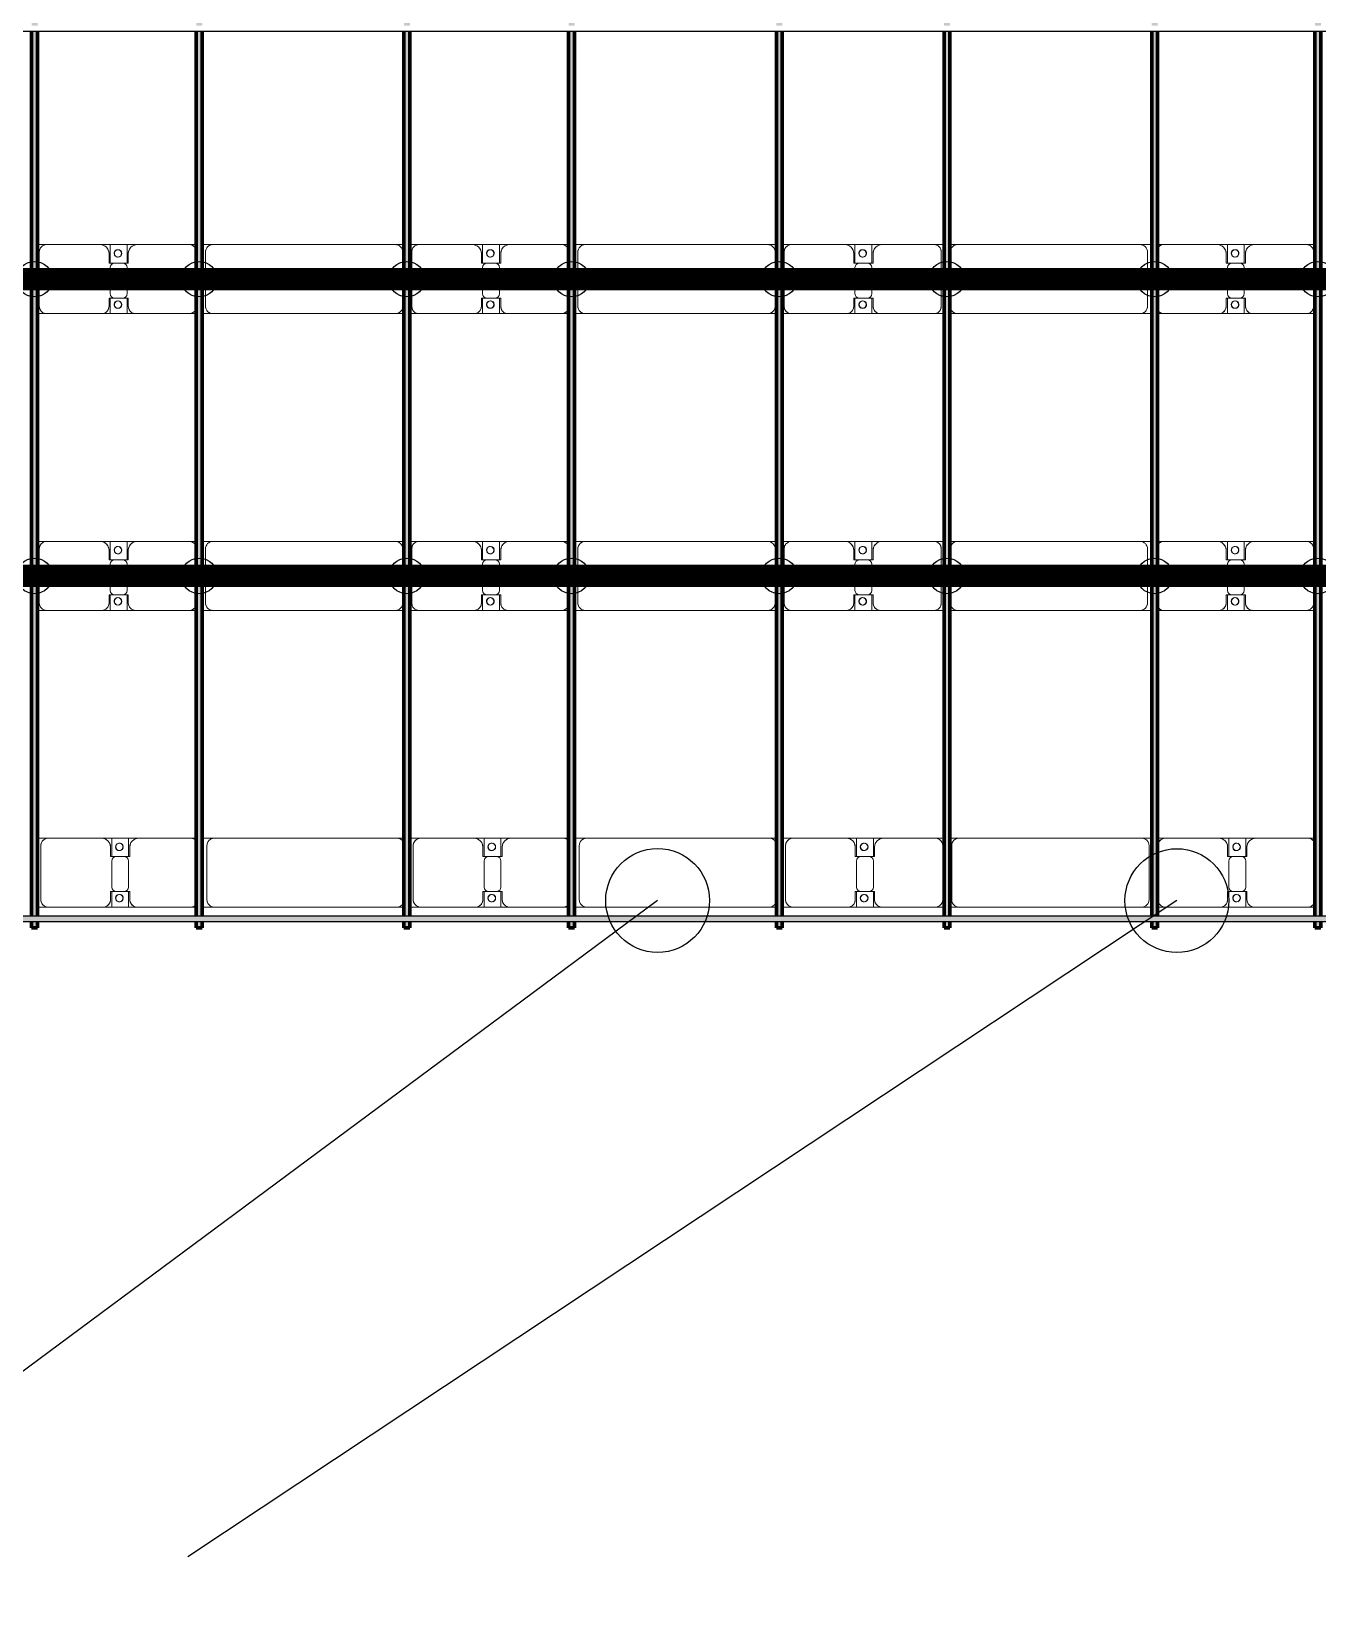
# Model space of a CAD drawing. Header units: millimetres. Extents: x -268744 to 115753, y -96240 to -10461.
# Drawn here: x -100235 to -91568, y -75268 to -64647 of the extents above; entities that cross this region are included whole.
import ezdxf

# ---------------------------------------------------------------- set-up
doc = ezdxf.new("R2010")
doc.units = ezdxf.units.MM
doc.layers.add('A-GENM', color=13, linetype='Continuous', lineweight=9)
doc.layers.add('S-BEAM', color=12, linetype='Continuous', lineweight=9)
for name, color, linetype in [('GC-BICH NEO', 6, 'Continuous'), ('GC-DAY NEO', 5, 'Continuous'), ('GC-HOP 40x60 GIA CUONG', 1, 'Continuous')]:
    doc.layers.add(name, color=color, linetype=linetype)

# ---------------------------------------------------------------- blocks, each defined once
blk = doc.blocks.new('Dầm C52 - Hộp 40x60-104813-KHUNG KẾT CẤU BÈ PIN 1')
at = {"layer": 'S-BEAM', "lineweight": 25}
blk.add_hatch(color=4, dxfattribs=at).paths.add_polyline_path([(-145811, -20), (145811, -20), (145811, 20), (-145811, 20)])
at = {"layer": 'S-BEAM', "color": 4, "lineweight": 25}
for p, q in [((-145811, 20), (145811, 20)), ((145811, -20), (-145811, -20))]:
    blk.add_line(p, q, dxfattribs=at)
blk = doc.blocks.new('Dầm C52 - Hộp 40x60-V24-KHUNG KẾT CẤU BÈ PIN 1')
at = {"layer": 'S-BEAM', "color": 4, "lineweight": 25}
blk.add_line((145811, -20), (-145811, -20), dxfattribs=at)
blk = doc.blocks.new('Dai phao do pin - DẢI PHAO ĐỠ PIN-V55-KHUNG KẾT CẤU BÈ PIN 1')
at = {"layer": 'A-GENM', "color": 7}
for p, q in [((8228, 242), (8300, 242)), ((8228, 242), (8300, 242)), ((8660, 242), (8300, 242)), ((8660, 242), (8842, 242)), ((8842, 242), (8660, 242)), ((8728, 242), (8910, 242)), ((8728, 116), (8728, 242)), ((8910, 242), (8728, 242)), ((8842, 242), (8842, 116)), ((9260, 242), (8910, 242)), ((9260, 242), (9298, 242)), ((9260, 242), (9298, 242)), ((9338, 242), (9420, 242)), ((9338, 242), (9420, 242)), ((10650, 242), (9420, 242)), ((10650, 242), (10698, 242)), ((10650, 242), (10698, 242)), ((10738, 242), (10810, 242)), ((10738, 242), (10810, 242)), ((11170, 242), (10810, 242)), ((11170, 242), (11352, 242)), ((11352, 242), (11170, 242)), ((11238, 242), (11420, 242)), ((11238, 116), (11238, 242)), ((11420, 242), (11238, 242)), ((11352, 242), (11352, 116)), ((11770, 242), (11420, 242)), ((11770, 242), (11808, 242)), ((11770, 242), (11808, 242)), ((11848, 242), (11930, 242)), ((11848, 242), (11930, 242)), ((13160, 242), (11930, 242)), ((13160, 242), (13208, 242)), ((13160, 242), (13208, 242)), ((13248, 242), (13320, 242)), ((13248, 242), (13320, 242)), ((13680, 242), (13320, 242)), ((13680, 242), (13862, 242)), ((13862, 242), (13680, 242)), ((13748, 242), (13930, 242)), ((13748, 116), (13748, 242)), ((13930, 242), (13748, 242)), ((13862, 242), (13862, 116)), ((14280, 242), (13930, 242)), ((14280, 242), (14338, 242)), ((14280, 242), (14338, 242)), ((14378, 242), (14440, 242)), ((14378, 242), (14440, 242)), ((15670, 242), (14440, 242)), ((15670, 242), (15738, 242)), ((15670, 242), (15738, 242)), ((15778, 242), (15830, 242)), ((15778, 242), (15830, 242)), ((16190, 242), (15830, 242)), ((16190, 242), (16372, 242)), ((16372, 242), (16190, 242)), ((16258, 242), (16440, 242)), ((16258, 116), (16258, 242)), ((16440, 242), (16258, 242)), ((16372, 242), (16372, 116)), ((16790, 242), (16440, 242)), ((16790, 242), (16838, 242)), ((16790, 242), (16838, 242)), ((8250, 192), (8250, -173)), ((8720, 118), (8720, 182)), ((8812, 118), (8720, 118)), ((8850, 118), (8758, 118)), ((8850, 182), (8850, 118)), ((9370, 192), (9370, -173)), ((10760, 192), (10760, -173)), ((11230, 118), (11230, 182)), ((11322, 118), (11230, 118)), ((11360, 118), (11268, 118)), ((11360, 182), (11360, 118)), ((11880, 192), (11880, -173)), ((13270, 192), (13270, -173)), ((13740, 118), (13740, 182)), ((13832, 118), (13740, 118)), ((13870, 118), (13778, 118)), ((13870, 182), (13870, 118)), ((14330, -173), (14330, 192)), ((14390, 192), (14390, -173)), ((15720, -173), (15720, 192)), ((15780, 192), (15780, -173)), ((16250, 118), (16250, 182)), ((16342, 118), (16250, 118)), ((16380, 118), (16288, 118)), ((16380, 182), (16380, 118)), ((8728, 88), (8728, -88)), ((8842, -88), (8842, 88)), ((11238, 88), (11238, -88)), ((11352, -88), (11352, 88)), ((13748, 88), (13748, -88)), ((13862, -88), (13862, 88)), ((16258, 88), (16258, -88)), ((16372, -88), (16372, 88)), ((8720, -173), (8720, -118)), ((8720, -118), (8812, -118)), ((8728, -223), (8728, -116)), ((8758, -118), (8850, -118)), ((8842, -116), (8842, -223)), ((8850, -118), (8850, -173)), ((11230, -173), (11230, -118)), ((11230, -118), (11322, -118)), ((11238, -223), (11238, -116)), ((11268, -118), (11360, -118)), ((11352, -116), (11352, -223)), ((11360, -118), (11360, -173)), ((13740, -173), (13740, -118)), ((13740, -118), (13832, -118)), ((13748, -223), (13748, -116)), ((13778, -118), (13870, -118)), ((13862, -116), (13862, -223)), ((13870, -118), (13870, -173)), ((16250, -173), (16250, -118)), ((16250, -118), (16342, -118)), ((16258, -223), (16258, -116)), ((16288, -118), (16380, -118)), ((16372, -116), (16372, -223)), ((16380, -118), (16380, -173)), ((8300, -223), (8228, -223)), ((8300, -223), (8228, -223)), ((8300, -223), (8670, -223)), ((8842, -223), (8670, -223)), ((8670, -223), (8842, -223)), ((8900, -223), (8728, -223)), ((8728, -223), (8900, -223)), ((8900, -223), (9260, -223)), ((9298, -223), (9260, -223)), ((9298, -223), (9260, -223)), ((9420, -223), (9338, -223)), ((9420, -223), (9338, -223)), ((9420, -223), (10650, -223)), ((10698, -223), (10650, -223)), ((10698, -223), (10650, -223)), ((10810, -223), (10738, -223)), ((10810, -223), (10738, -223)), ((10810, -223), (11180, -223)), ((11352, -223), (11180, -223)), ((11180, -223), (11352, -223)), ((11410, -223), (11238, -223)), ((11238, -223), (11410, -223)), ((11410, -223), (11770, -223)), ((11808, -223), (11770, -223)), ((11808, -223), (11770, -223)), ((11930, -223), (11848, -223)), ((11930, -223), (11848, -223)), ((11930, -223), (13160, -223)), ((13208, -223), (13160, -223)), ((13208, -223), (13160, -223)), ((13320, -223), (13248, -223)), ((13320, -223), (13248, -223)), ((13320, -223), (13690, -223)), ((13862, -223), (13690, -223)), ((13690, -223), (13862, -223)), ((13920, -223), (13748, -223)), ((13748, -223), (13920, -223)), ((13920, -223), (14280, -223)), ((14338, -223), (14280, -223)), ((14338, -223), (14280, -223)), ((14440, -223), (14378, -223)), ((14440, -223), (14378, -223)), ((14440, -223), (15670, -223)), ((15738, -223), (15670, -223)), ((15738, -223), (15670, -223)), ((15830, -223), (15778, -223)), ((15830, -223), (15778, -223)), ((15830, -223), (16200, -223)), ((16372, -223), (16200, -223)), ((16200, -223), (16372, -223)), ((16430, -223), (16258, -223)), ((16258, -223), (16430, -223)), ((16430, -223), (16790, -223)), ((16838, -223), (16790, -223)), ((16838, -223), (16790, -223))]:
    blk.add_line(p, q, dxfattribs=at)
for centre, radius, start, end in [((8300, 192), 50, 90, 180), ((8300, 192), 50, 105, 180), ((8660, 182), 60, 360, 90), ((8660, 182), 60, 360, 60), ((8910, 182), 60, 90, 180), ((8910, 182), 60, 120, 180), ((9260, 192), 50, 45, 90), ((9260, 192), 50, 45, 75), ((9420, 192), 50, 90, 180), ((9420, 192), 50, 150, 180), ((9420, 192), 50, 105, 135), ((10650, 192), 50, 30, 90), ((10650, 192), 50, 60, 90), ((10810, 192), 50, 90, 180), ((10810, 192), 50, 105, 180), ((11170, 182), 60, 360, 90), ((11170, 182), 60, 360, 60), ((11420, 182), 60, 90, 180), ((11420, 182), 60, 120, 180), ((11770, 192), 50, 45, 90), ((11770, 192), 50, 45, 75), ((11930, 192), 50, 90, 180), ((11930, 192), 50, 150, 180), ((11930, 192), 50, 105, 135), ((13160, 192), 50, 30, 90), ((13160, 192), 50, 60, 90), ((13320, 192), 50, 90, 180), ((13320, 192), 50, 105, 180), ((13680, 182), 60, 360, 90), ((13680, 182), 60, 360, 60), ((13930, 182), 60, 90, 180), ((13930, 182), 60, 120, 180), ((14280, 192), 50, 360, 90), ((14280, 192), 50, 360, 75), ((14440, 192), 50, 90, 180), ((14440, 192), 50, 150, 180), ((14440, 192), 50, 105, 135), ((15670, 192), 50, 360, 90), ((15670, 192), 50, 60, 90), ((15670, 192), 50, 15, 30), ((15830, 192), 50, 90, 180), ((15830, 192), 50, 105, 180), ((16190, 182), 60, 0, 90), ((16190, 182), 60, 0, 60), ((16440, 182), 60, 90, 180), ((16440, 182), 60, 120, 180), ((16790, 192), 50, 30, 90), ((16790, 192), 50, 30, 75), ((8758, 88), 30, 90, 180), ((8779, 183), 25, 360, 180), ((8779, 183), 25, 360, 165), ((8779, 183), 25, 180, 360), ((8781, 183), 25, 0, 180), ((8781, 183), 25, 90, 180), ((8781, 183), 25, 180, 360), ((8781, 183), 25, 180, 300), ((8779, 183), 25, 210, 360), ((8781, 183), 25, 15, 75), ((8781, 183), 25, 330, 345), ((8812, 88), 30, 360, 90), ((11268, 88), 30, 90, 180), ((11289, 183), 25, 360, 180), ((11289, 183), 25, 360, 165), ((11289, 183), 25, 180, 0), ((11291, 183), 25, 360, 180), ((11291, 183), 25, 90, 180), ((11291, 183), 25, 180, 0), ((11291, 183), 25, 180, 300), ((11289, 183), 25, 210, 0), ((11291, 183), 25, 15, 75), ((11291, 183), 25, 330, 345), ((11322, 88), 30, 0, 90), ((13778, 88), 30, 90, 180), ((13799, 183), 25, 0, 180), ((13799, 183), 25, 360, 165), ((13799, 183), 25, 180, 0), ((13801, 183), 25, 0, 180), ((13801, 183), 25, 90, 180), ((13801, 183), 25, 180, 0), ((13801, 183), 25, 180, 300), ((13799, 183), 25, 210, 360), ((13801, 183), 25, 15, 75), ((13801, 183), 25, 330, 345), ((13832, 88), 30, 360, 90), ((16288, 88), 30, 90, 180), ((16309, 183), 25, 0, 180), ((16309, 183), 25, 360, 165), ((16309, 183), 25, 180, 0), ((16311, 183), 25, 0, 180), ((16311, 183), 25, 90, 180), ((16311, 183), 25, 180, 360), ((16311, 183), 25, 180, 300), ((16309, 183), 25, 210, 0), ((16311, 183), 25, 15, 75), ((16311, 183), 25, 330, 345), ((16342, 88), 30, 0, 90), ((8758, -88), 30, 180, 270), ((8812, -88), 30, 270, 360), ((11268, -88), 30, 180, 270), ((11322, -88), 30, 270, 0), ((13778, -88), 30, 180, 270), ((13832, -88), 30, 270, 0), ((16288, -88), 30, 180, 270), ((16342, -88), 30, 270, 0), ((8300, -173), 50, 180, 270), ((8300, -173), 50, 180, 255), ((8670, -173), 50, 270, 0), ((8670, -173), 50, 285, 0), ((8779, -162), 25, 0, 180), ((8779, -162), 25, 105, 165), ((8779, -162), 25, 180, 0), ((8779, -162), 25, 195, 0), ((8781, -162), 25, 0, 180), ((8781, -162), 25, 105, 180), ((8781, -162), 25, 180, 360), ((8781, -162), 25, 180, 270), ((8779, -162), 25, 0, 75), ((8781, -162), 25, 15, 75), ((8781, -162), 25, 285, 345), ((8900, -173), 50, 180, 270), ((8900, -173), 50, 180, 255), ((9260, -173), 50, 270, 315), ((9260, -173), 50, 285, 315), ((9420, -173), 50, 180, 270), ((9420, -173), 50, 180, 210), ((10650, -173), 50, 270, 330), ((10810, -173), 50, 180, 270), ((10810, -173), 50, 180, 255), ((11180, -173), 50, 270, 0), ((11180, -173), 50, 285, 0), ((11289, -162), 25, 0, 180), ((11289, -162), 25, 105, 165), ((11289, -162), 25, 180, 0), ((11289, -162), 25, 195, 0), ((11291, -162), 25, 0, 180), ((11291, -162), 25, 105, 180), ((11291, -162), 25, 180, 0), ((11291, -162), 25, 180, 270), ((11289, -162), 25, 360, 75), ((11291, -162), 25, 15, 75), ((11291, -162), 25, 285, 345), ((11410, -173), 50, 180, 270), ((11410, -173), 50, 180, 255), ((11770, -173), 50, 270, 315), ((11770, -173), 50, 285, 315), ((11930, -173), 50, 180, 270), ((11930, -173), 50, 180, 210), ((13160, -173), 50, 270, 330), ((13320, -173), 50, 180, 270), ((13320, -173), 50, 180, 255), ((13690, -173), 50, 270, 360), ((13690, -173), 50, 285, 360), ((13799, -162), 25, 0, 180), ((13799, -162), 25, 105, 165), ((13799, -162), 25, 180, 0), ((13799, -162), 25, 195, 0), ((13801, -162), 25, 0, 180), ((13801, -162), 25, 105, 180), ((13801, -162), 25, 180, 0), ((13801, -162), 25, 180, 270), ((13799, -162), 25, 0, 75), ((13801, -162), 25, 15, 75), ((13801, -162), 25, 285, 345), ((13920, -173), 50, 180, 270), ((13920, -173), 50, 180, 255), ((14280, -173), 50, 270, 0), ((14280, -173), 50, 285, 0), ((14440, -173), 50, 180, 270), ((14440, -173), 50, 180, 210), ((15670, -173), 50, 270, 0), ((15670, -173), 50, 330, 0), ((15830, -173), 50, 180, 270), ((15830, -173), 50, 180, 255), ((16200, -173), 50, 270, 360), ((16200, -173), 50, 285, 360), ((16309, -162), 25, 360, 180), ((16309, -162), 25, 105, 165), ((16309, -162), 25, 180, 360), ((16309, -162), 25, 195, 360), ((16311, -162), 25, 0, 180), ((16311, -162), 25, 105, 180), ((16311, -162), 25, 180, 0), ((16311, -162), 25, 180, 270), ((16309, -162), 25, 0, 75), ((16311, -162), 25, 15, 75), ((16311, -162), 25, 285, 345), ((16430, -173), 50, 180, 270), ((16430, -173), 50, 180, 255), ((16790, -173), 50, 270, 330), ((16790, -173), 50, 285, 330), ((9420, -173), 50, 240, 270), ((10650, -173), 50, 285, 300), ((11930, -173), 50, 240, 270), ((13160, -173), 50, 285, 300), ((14440, -173), 50, 240, 270), ((15670, -173), 50, 285, 300)]:
    blk.add_arc(centre, radius, start, end, dxfattribs=at)
blk = doc.blocks.new('Dai phao do pin - DẢI PHAO ĐỠ PIN-V56-KHUNG KẾT CẤU BÈ PIN 1')
at = {"layer": 'A-GENM', "color": 7}
for p, q in [((8238, 242), (8300, 242)), ((8238, 242), (8300, 242)), ((8660, 242), (8300, 242)), ((8660, 242), (8842, 242)), ((8842, 242), (8660, 242)), ((8728, 242), (8910, 242)), ((8728, 116), (8728, 242)), ((8910, 242), (8728, 242)), ((8842, 242), (8842, 116)), ((9260, 242), (8910, 242)), ((9260, 242), (9308, 242)), ((9260, 242), (9308, 242)), ((9348, 242), (9420, 242)), ((9348, 242), (9420, 242)), ((10650, 242), (9420, 242)), ((10650, 242), (10708, 242)), ((10650, 242), (10708, 242)), ((10748, 242), (10810, 242)), ((10748, 242), (10810, 242)), ((11170, 242), (10810, 242)), ((11170, 242), (11352, 242)), ((11352, 242), (11170, 242)), ((11238, 242), (11420, 242)), ((11238, 116), (11238, 242)), ((11420, 242), (11238, 242)), ((11352, 242), (11352, 116)), ((11770, 242), (11420, 242)), ((11770, 242), (11818, 242)), ((11770, 242), (11818, 242)), ((11858, 242), (11930, 242)), ((11858, 242), (11930, 242)), ((13160, 242), (11930, 242)), ((13160, 242), (13218, 242)), ((13160, 242), (13218, 242)), ((13258, 242), (13320, 242)), ((13258, 242), (13320, 242)), ((13680, 242), (13320, 242)), ((13680, 242), (13862, 242)), ((13862, 242), (13680, 242)), ((13748, 242), (13930, 242)), ((13748, 116), (13748, 242)), ((13930, 242), (13748, 242)), ((13862, 242), (13862, 116)), ((14280, 242), (13930, 242)), ((14280, 242), (14348, 242)), ((14280, 242), (14348, 242)), ((14388, 242), (14440, 242)), ((14388, 242), (14440, 242)), ((15670, 242), (14440, 242)), ((15670, 242), (15748, 242)), ((15670, 242), (15748, 242)), ((15788, 242), (15830, 242)), ((15788, 242), (15830, 242)), ((16190, 242), (15830, 242)), ((16190, 242), (16372, 242)), ((16372, 242), (16190, 242)), ((16258, 242), (16440, 242)), ((16258, 116), (16258, 242)), ((16440, 242), (16258, 242)), ((16372, 242), (16372, 116)), ((16790, 242), (16440, 242)), ((16790, 242), (16848, 242)), ((16790, 242), (16848, 242)), ((8250, 192), (8250, -173)), ((8720, 118), (8720, 182)), ((8812, 118), (8720, 118)), ((8850, 118), (8758, 118)), ((8850, 182), (8850, 118)), ((9370, 192), (9370, -173)), ((10700, -173), (10700, 192)), ((10760, 192), (10760, -173)), ((11230, 118), (11230, 182)), ((11322, 118), (11230, 118)), ((11360, 118), (11268, 118)), ((11360, 182), (11360, 118)), ((11880, 192), (11880, -173)), ((13210, -173), (13210, 192)), ((13270, 192), (13270, -173)), ((13740, 118), (13740, 182)), ((13832, 118), (13740, 118)), ((13870, 118), (13778, 118)), ((13870, 182), (13870, 118)), ((14330, -173), (14330, 192)), ((14390, 192), (14390, -173)), ((15720, -173), (15720, 192)), ((16250, 118), (16250, 182)), ((16342, 118), (16250, 118)), ((16380, 118), (16288, 118)), ((16380, 182), (16380, 118)), ((16840, -173), (16840, 192)), ((8728, 88), (8728, -88)), ((8842, -88), (8842, 88)), ((11238, 88), (11238, -88)), ((11352, -88), (11352, 88)), ((13748, 88), (13748, -88)), ((13862, -88), (13862, 88)), ((16258, 88), (16258, -88)), ((16372, -88), (16372, 88)), ((8720, -173), (8720, -118)), ((8720, -118), (8812, -118)), ((8728, -223), (8728, -116)), ((8758, -118), (8850, -118)), ((8842, -116), (8842, -223)), ((8850, -118), (8850, -173)), ((11230, -173), (11230, -118)), ((11230, -118), (11322, -118)), ((11238, -223), (11238, -116)), ((11268, -118), (11360, -118)), ((11352, -116), (11352, -223)), ((11360, -118), (11360, -173)), ((13740, -173), (13740, -118)), ((13740, -118), (13832, -118)), ((13748, -223), (13748, -116)), ((13778, -118), (13870, -118)), ((13862, -116), (13862, -223)), ((13870, -118), (13870, -173)), ((16250, -173), (16250, -118)), ((16250, -118), (16342, -118)), ((16258, -223), (16258, -116)), ((16288, -118), (16380, -118)), ((16372, -116), (16372, -223)), ((16380, -118), (16380, -173)), ((8300, -223), (8238, -223)), ((8300, -223), (8238, -223)), ((8300, -223), (8670, -223)), ((8842, -223), (8670, -223)), ((8670, -223), (8842, -223)), ((8900, -223), (8728, -223)), ((8728, -223), (8900, -223)), ((8900, -223), (9260, -223)), ((9308, -223), (9260, -223)), ((9308, -223), (9260, -223)), ((9420, -223), (9348, -223)), ((9420, -223), (9348, -223)), ((9420, -223), (10650, -223)), ((10708, -223), (10650, -223)), ((10708, -223), (10650, -223)), ((10810, -223), (10748, -223)), ((10810, -223), (10748, -223)), ((10810, -223), (11180, -223)), ((11352, -223), (11180, -223)), ((11180, -223), (11352, -223)), ((11410, -223), (11238, -223)), ((11238, -223), (11410, -223)), ((11410, -223), (11770, -223)), ((11818, -223), (11770, -223)), ((11818, -223), (11770, -223)), ((11930, -223), (11858, -223)), ((11930, -223), (11858, -223)), ((11930, -223), (13160, -223)), ((13218, -223), (13160, -223)), ((13218, -223), (13160, -223)), ((13320, -223), (13258, -223)), ((13320, -223), (13258, -223)), ((13320, -223), (13690, -223)), ((13862, -223), (13690, -223)), ((13690, -223), (13862, -223)), ((13920, -223), (13748, -223)), ((13748, -223), (13920, -223)), ((13920, -223), (14280, -223)), ((14348, -223), (14280, -223)), ((14348, -223), (14280, -223)), ((14440, -223), (14388, -223)), ((14440, -223), (14388, -223)), ((14440, -223), (15670, -223)), ((15748, -223), (15670, -223)), ((15748, -223), (15670, -223)), ((15830, -223), (15788, -223)), ((15830, -223), (15788, -223)), ((15830, -223), (16200, -223)), ((16372, -223), (16200, -223)), ((16200, -223), (16372, -223)), ((16430, -223), (16258, -223)), ((16258, -223), (16430, -223)), ((16430, -223), (16790, -223)), ((16848, -223), (16790, -223)), ((16848, -223), (16790, -223))]:
    blk.add_line(p, q, dxfattribs=at)
for centre, radius, start, end in [((8300, 192), 50, 90, 180), ((8300, 192), 50, 105, 180), ((8660, 182), 60, 360, 90), ((8660, 182), 60, 360, 60), ((8910, 182), 60, 90, 180), ((8910, 182), 60, 120, 180), ((9260, 192), 50, 30, 90), ((9260, 192), 50, 30, 75), ((9420, 192), 50, 90, 180), ((9420, 192), 50, 150, 180), ((9420, 192), 50, 105, 135), ((10650, 192), 50, 360, 90), ((10650, 192), 50, 60, 90), ((10650, 192), 50, 15, 30), ((10810, 192), 50, 90, 180), ((10810, 192), 50, 105, 180), ((11170, 182), 60, 360, 90), ((11170, 182), 60, 360, 60), ((11420, 182), 60, 90, 180), ((11420, 182), 60, 120, 180), ((11770, 192), 50, 30, 90), ((11770, 192), 50, 30, 75), ((11930, 192), 50, 90, 180), ((11930, 192), 50, 150, 180), ((11930, 192), 50, 105, 135), ((13160, 192), 50, 360, 90), ((13160, 192), 50, 60, 90), ((13160, 192), 50, 15, 30), ((13320, 192), 50, 90, 180), ((13320, 192), 50, 105, 180), ((13680, 182), 60, 360, 90), ((13680, 182), 60, 360, 60), ((13930, 182), 60, 90, 180), ((13930, 182), 60, 120, 180), ((14280, 192), 50, 360, 90), ((14280, 192), 50, 360, 75), ((14440, 192), 50, 90, 180), ((14440, 192), 50, 150, 180), ((14440, 192), 50, 105, 135), ((15670, 192), 50, 360, 90), ((15670, 192), 50, 60, 90), ((15670, 192), 50, 15, 30), ((15830, 192), 50, 90, 150), ((15830, 192), 50, 105, 150), ((16190, 182), 60, 0, 90), ((16190, 182), 60, 0, 60), ((16440, 182), 60, 90, 180), ((16440, 182), 60, 120, 180), ((16790, 192), 50, 0, 90), ((16790, 192), 50, 0, 75), ((8758, 88), 30, 90, 180), ((8779, 183), 25, 360, 180), ((8779, 183), 25, 360, 165), ((8779, 183), 25, 180, 360), ((8781, 183), 25, 0, 180), ((8781, 183), 25, 90, 180), ((8781, 183), 25, 180, 360), ((8781, 183), 25, 180, 300), ((8779, 183), 25, 210, 360), ((8781, 183), 25, 15, 75), ((8781, 183), 25, 330, 345), ((8812, 88), 30, 360, 90), ((11268, 88), 30, 90, 180), ((11289, 183), 25, 360, 180), ((11289, 183), 25, 360, 165), ((11289, 183), 25, 180, 0), ((11291, 183), 25, 360, 180), ((11291, 183), 25, 90, 180), ((11291, 183), 25, 180, 0), ((11291, 183), 25, 180, 300), ((11289, 183), 25, 210, 0), ((11291, 183), 25, 15, 75), ((11291, 183), 25, 330, 345), ((11322, 88), 30, 0, 90), ((13778, 88), 30, 90, 180), ((13799, 183), 25, 0, 180), ((13799, 183), 25, 360, 165), ((13799, 183), 25, 180, 0), ((13801, 183), 25, 0, 180), ((13801, 183), 25, 90, 180), ((13801, 183), 25, 180, 0), ((13801, 183), 25, 180, 300), ((13799, 183), 25, 210, 360), ((13801, 183), 25, 15, 75), ((13801, 183), 25, 330, 345), ((13832, 88), 30, 360, 90), ((16288, 88), 30, 90, 180), ((16309, 183), 25, 0, 180), ((16309, 183), 25, 360, 165), ((16309, 183), 25, 180, 0), ((16311, 183), 25, 0, 180), ((16311, 183), 25, 90, 180), ((16311, 183), 25, 180, 360), ((16311, 183), 25, 180, 300), ((16309, 183), 25, 210, 0), ((16311, 183), 25, 15, 75), ((16311, 183), 25, 330, 345), ((16342, 88), 30, 0, 90), ((8758, -88), 30, 180, 270), ((8812, -88), 30, 270, 360), ((11268, -88), 30, 180, 270), ((11322, -88), 30, 270, 0), ((13778, -88), 30, 180, 270), ((13832, -88), 30, 270, 0), ((16288, -88), 30, 180, 270), ((16342, -88), 30, 270, 0), ((8300, -173), 50, 180, 270), ((8300, -173), 50, 180, 255), ((8670, -173), 50, 270, 0), ((8670, -173), 50, 285, 0), ((8779, -162), 25, 0, 180), ((8779, -162), 25, 105, 165), ((8779, -162), 25, 180, 0), ((8779, -162), 25, 195, 0), ((8781, -162), 25, 0, 180), ((8781, -162), 25, 105, 180), ((8781, -162), 25, 180, 360), ((8781, -162), 25, 180, 270), ((8779, -162), 25, 0, 75), ((8781, -162), 25, 15, 75), ((8781, -162), 25, 285, 345), ((8900, -173), 50, 180, 270), ((8900, -173), 50, 180, 255), ((9260, -173), 50, 270, 330), ((9260, -173), 50, 285, 330), ((9420, -173), 50, 180, 270), ((9420, -173), 50, 180, 210), ((10650, -173), 50, 270, 360), ((10650, -173), 50, 330, 360), ((10810, -173), 50, 180, 270), ((10810, -173), 50, 180, 255), ((11180, -173), 50, 270, 0), ((11180, -173), 50, 285, 0), ((11289, -162), 25, 0, 180), ((11289, -162), 25, 105, 165), ((11289, -162), 25, 180, 0), ((11289, -162), 25, 195, 0), ((11291, -162), 25, 0, 180), ((11291, -162), 25, 105, 180), ((11291, -162), 25, 180, 0), ((11291, -162), 25, 180, 270), ((11289, -162), 25, 360, 75), ((11291, -162), 25, 15, 75), ((11291, -162), 25, 285, 345), ((11410, -173), 50, 180, 270), ((11410, -173), 50, 180, 255), ((11770, -173), 50, 270, 330), ((11770, -173), 50, 285, 330), ((11930, -173), 50, 180, 270), ((11930, -173), 50, 180, 210), ((13160, -173), 50, 270, 0), ((13160, -173), 50, 330, 0), ((13320, -173), 50, 180, 270), ((13320, -173), 50, 180, 255), ((13690, -173), 50, 270, 360), ((13690, -173), 50, 285, 360), ((13799, -162), 25, 0, 180), ((13799, -162), 25, 105, 165), ((13799, -162), 25, 180, 0), ((13799, -162), 25, 195, 0), ((13801, -162), 25, 0, 180), ((13801, -162), 25, 105, 180), ((13801, -162), 25, 180, 0), ((13801, -162), 25, 180, 270), ((13799, -162), 25, 0, 75), ((13801, -162), 25, 15, 75), ((13801, -162), 25, 285, 345), ((13920, -173), 50, 180, 270), ((13920, -173), 50, 180, 255), ((14280, -173), 50, 270, 0), ((14280, -173), 50, 285, 0), ((14440, -173), 50, 180, 270), ((14440, -173), 50, 180, 210), ((15670, -173), 50, 270, 0), ((15670, -173), 50, 330, 0), ((15830, -173), 50, 210, 270), ((15830, -173), 50, 210, 255), ((16200, -173), 50, 270, 360), ((16200, -173), 50, 285, 360), ((16309, -162), 25, 360, 180), ((16309, -162), 25, 105, 165), ((16309, -162), 25, 180, 360), ((16309, -162), 25, 195, 360), ((16311, -162), 25, 0, 180), ((16311, -162), 25, 105, 180), ((16311, -162), 25, 180, 0), ((16311, -162), 25, 180, 270), ((16309, -162), 25, 0, 75), ((16311, -162), 25, 15, 75), ((16311, -162), 25, 285, 345), ((16430, -173), 50, 180, 270), ((16430, -173), 50, 180, 255), ((16790, -173), 50, 270, 360), ((16790, -173), 50, 285, 360), ((9420, -173), 50, 240, 270), ((10650, -173), 50, 285, 300), ((11930, -173), 50, 240, 270), ((13160, -173), 50, 285, 300), ((14440, -173), 50, 240, 270), ((15670, -173), 50, 285, 300)]:
    blk.add_arc(centre, radius, start, end, dxfattribs=at)
blk = doc.blocks.new('Dai phao do pin - DẢI PHAO ĐỠ PIN-V57-KHUNG KẾT CẤU BÈ PIN 1')
at = {"layer": 'A-GENM', "color": 7}
for p, q in [((8238, 242), (8300, 242)), ((8238, 242), (8300, 242)), ((8660, 242), (8300, 242)), ((8660, 242), (8842, 242)), ((8842, 242), (8660, 242)), ((8728, 242), (8910, 242)), ((8728, 116), (8728, 242)), ((8910, 242), (8728, 242)), ((8842, 242), (8842, 116)), ((9260, 242), (8910, 242)), ((9260, 242), (9308, 242)), ((9260, 242), (9308, 242)), ((9348, 242), (9420, 242)), ((9348, 242), (9420, 242)), ((10650, 242), (9420, 242)), ((10650, 242), (10708, 242)), ((10650, 242), (10708, 242)), ((10748, 242), (10810, 242)), ((10748, 242), (10810, 242)), ((11170, 242), (10810, 242)), ((11170, 242), (11352, 242)), ((11352, 242), (11170, 242)), ((11238, 242), (11420, 242)), ((11238, 116), (11238, 242)), ((11420, 242), (11238, 242)), ((11352, 242), (11352, 116)), ((11770, 242), (11420, 242)), ((11770, 242), (11818, 242)), ((11770, 242), (11818, 242)), ((11858, 242), (11930, 242)), ((11858, 242), (11930, 242)), ((13160, 242), (11930, 242)), ((13160, 242), (13218, 242)), ((13160, 242), (13218, 242)), ((13258, 242), (13320, 242)), ((13258, 242), (13320, 242)), ((13680, 242), (13320, 242)), ((13680, 242), (13862, 242)), ((13862, 242), (13680, 242)), ((13748, 242), (13930, 242)), ((13748, 116), (13748, 242)), ((13930, 242), (13748, 242)), ((13862, 242), (13862, 116)), ((14280, 242), (13930, 242)), ((14280, 242), (14348, 242)), ((14280, 242), (14348, 242)), ((14388, 242), (14440, 242)), ((14388, 242), (14440, 242)), ((15670, 242), (14440, 242)), ((15670, 242), (15748, 242)), ((15670, 242), (15748, 242)), ((15788, 242), (15830, 242)), ((15788, 242), (15830, 242)), ((16190, 242), (15830, 242)), ((16190, 242), (16372, 242)), ((16372, 242), (16190, 242)), ((16258, 242), (16440, 242)), ((16258, 116), (16258, 242)), ((16440, 242), (16258, 242)), ((16372, 242), (16372, 116)), ((16790, 242), (16440, 242)), ((16790, 242), (16848, 242)), ((16790, 242), (16848, 242)), ((8250, 192), (8250, -173)), ((8720, 118), (8720, 182)), ((8812, 118), (8720, 118)), ((8850, 118), (8758, 118)), ((8850, 182), (8850, 118)), ((9370, 192), (9370, -173)), ((10700, -173), (10700, 192)), ((10760, 192), (10760, -173)), ((11230, 118), (11230, 182)), ((11322, 118), (11230, 118)), ((11360, 118), (11268, 118)), ((11360, 182), (11360, 118)), ((11880, 192), (11880, -173)), ((13210, -173), (13210, 192)), ((13270, 192), (13270, -173)), ((13740, 118), (13740, 182)), ((13832, 118), (13740, 118)), ((13870, 118), (13778, 118)), ((13870, 182), (13870, 118)), ((14330, -173), (14330, 192)), ((14390, 192), (14390, -173)), ((15720, -173), (15720, 192)), ((16250, 118), (16250, 182)), ((16342, 118), (16250, 118)), ((16380, 118), (16288, 118)), ((16380, 182), (16380, 118)), ((16840, -173), (16840, 192)), ((8728, 88), (8728, -88)), ((8842, -88), (8842, 88)), ((11238, 88), (11238, -88)), ((11352, -88), (11352, 88)), ((13748, 88), (13748, -88)), ((13862, -88), (13862, 88)), ((16258, 88), (16258, -88)), ((16372, -88), (16372, 88)), ((8720, -173), (8720, -118)), ((8720, -118), (8812, -118)), ((8728, -223), (8728, -116)), ((8758, -118), (8850, -118)), ((8842, -116), (8842, -223)), ((8850, -118), (8850, -173)), ((11230, -173), (11230, -118)), ((11230, -118), (11322, -118)), ((11238, -223), (11238, -116)), ((11268, -118), (11360, -118)), ((11352, -116), (11352, -223)), ((11360, -118), (11360, -173)), ((13740, -173), (13740, -118)), ((13740, -118), (13832, -118)), ((13748, -223), (13748, -116)), ((13778, -118), (13870, -118)), ((13862, -116), (13862, -223)), ((13870, -118), (13870, -173)), ((16250, -173), (16250, -118)), ((16250, -118), (16342, -118)), ((16258, -223), (16258, -116)), ((16288, -118), (16380, -118)), ((16372, -116), (16372, -223)), ((16380, -118), (16380, -173)), ((8300, -223), (8238, -223)), ((8300, -223), (8238, -223)), ((8300, -223), (8670, -223)), ((8842, -223), (8670, -223)), ((8670, -223), (8842, -223)), ((8900, -223), (8728, -223)), ((8728, -223), (8900, -223)), ((8900, -223), (9260, -223)), ((9308, -223), (9260, -223)), ((9308, -223), (9260, -223)), ((9420, -223), (9348, -223)), ((9420, -223), (9348, -223)), ((9420, -223), (10650, -223)), ((10708, -223), (10650, -223)), ((10708, -223), (10650, -223)), ((10810, -223), (10748, -223)), ((10810, -223), (10748, -223)), ((10810, -223), (11180, -223)), ((11352, -223), (11180, -223)), ((11180, -223), (11352, -223)), ((11410, -223), (11238, -223)), ((11238, -223), (11410, -223)), ((11410, -223), (11770, -223)), ((11818, -223), (11770, -223)), ((11818, -223), (11770, -223)), ((11930, -223), (11858, -223)), ((11930, -223), (11858, -223)), ((11930, -223), (13160, -223)), ((13218, -223), (13160, -223)), ((13218, -223), (13160, -223)), ((13320, -223), (13258, -223)), ((13320, -223), (13258, -223)), ((13320, -223), (13690, -223)), ((13862, -223), (13690, -223)), ((13690, -223), (13862, -223)), ((13920, -223), (13748, -223)), ((13748, -223), (13920, -223)), ((13920, -223), (14280, -223)), ((14348, -223), (14280, -223)), ((14348, -223), (14280, -223)), ((14440, -223), (14388, -223)), ((14440, -223), (14388, -223)), ((14440, -223), (15670, -223)), ((15748, -223), (15670, -223)), ((15748, -223), (15670, -223)), ((15830, -223), (15788, -223)), ((15830, -223), (15788, -223)), ((15830, -223), (16200, -223)), ((16372, -223), (16200, -223)), ((16200, -223), (16372, -223)), ((16430, -223), (16258, -223)), ((16258, -223), (16430, -223)), ((16430, -223), (16790, -223)), ((16848, -223), (16790, -223)), ((16848, -223), (16790, -223))]:
    blk.add_line(p, q, dxfattribs=at)
for centre, radius, start, end in [((8300, 192), 50, 90, 180), ((8300, 192), 50, 105, 180), ((8660, 182), 60, 360, 90), ((8660, 182), 60, 360, 60), ((8910, 182), 60, 90, 180), ((8910, 182), 60, 120, 180), ((9260, 192), 50, 30, 90), ((9260, 192), 50, 30, 75), ((9420, 192), 50, 90, 180), ((9420, 192), 50, 150, 180), ((9420, 192), 50, 105, 135), ((10650, 192), 50, 360, 90), ((10650, 192), 50, 60, 90), ((10650, 192), 50, 15, 30), ((10810, 192), 50, 90, 180), ((10810, 192), 50, 105, 180), ((11170, 182), 60, 360, 90), ((11170, 182), 60, 360, 60), ((11420, 182), 60, 90, 180), ((11420, 182), 60, 120, 180), ((11770, 192), 50, 30, 90), ((11770, 192), 50, 30, 75), ((11930, 192), 50, 90, 180), ((11930, 192), 50, 150, 180), ((11930, 192), 50, 105, 135), ((13160, 192), 50, 360, 90), ((13160, 192), 50, 60, 90), ((13160, 192), 50, 15, 30), ((13320, 192), 50, 90, 180), ((13320, 192), 50, 105, 180), ((13680, 182), 60, 360, 90), ((13680, 182), 60, 360, 60), ((13930, 182), 60, 90, 180), ((13930, 182), 60, 120, 180), ((14280, 192), 50, 360, 90), ((14280, 192), 50, 360, 75), ((14440, 192), 50, 90, 180), ((14440, 192), 50, 150, 180), ((14440, 192), 50, 105, 135), ((15670, 192), 50, 360, 90), ((15670, 192), 50, 60, 90), ((15670, 192), 50, 15, 30), ((15830, 192), 50, 90, 150), ((15830, 192), 50, 105, 150), ((16190, 182), 60, 0, 90), ((16190, 182), 60, 0, 60), ((16440, 182), 60, 90, 180), ((16440, 182), 60, 120, 180), ((16790, 192), 50, 0, 90), ((16790, 192), 50, 0, 75), ((8758, 88), 30, 90, 180), ((8779, 183), 25, 360, 180), ((8779, 183), 25, 360, 165), ((8779, 183), 25, 180, 360), ((8781, 183), 25, 0, 180), ((8781, 183), 25, 90, 180), ((8781, 183), 25, 180, 360), ((8781, 183), 25, 180, 300), ((8779, 183), 25, 210, 360), ((8781, 183), 25, 15, 75), ((8781, 183), 25, 330, 345), ((8812, 88), 30, 360, 90), ((11268, 88), 30, 90, 180), ((11289, 183), 25, 360, 180), ((11289, 183), 25, 360, 165), ((11289, 183), 25, 180, 0), ((11291, 183), 25, 360, 180), ((11291, 183), 25, 90, 180), ((11291, 183), 25, 180, 0), ((11291, 183), 25, 180, 300), ((11289, 183), 25, 210, 0), ((11291, 183), 25, 15, 75), ((11291, 183), 25, 330, 345), ((11322, 88), 30, 0, 90), ((13778, 88), 30, 90, 180), ((13799, 183), 25, 0, 180), ((13799, 183), 25, 360, 165), ((13799, 183), 25, 180, 0), ((13801, 183), 25, 0, 180), ((13801, 183), 25, 90, 180), ((13801, 183), 25, 180, 0), ((13801, 183), 25, 180, 300), ((13799, 183), 25, 210, 360), ((13801, 183), 25, 15, 75), ((13801, 183), 25, 330, 345), ((13832, 88), 30, 360, 90), ((16288, 88), 30, 90, 180), ((16309, 183), 25, 0, 180), ((16309, 183), 25, 360, 165), ((16309, 183), 25, 180, 0), ((16311, 183), 25, 0, 180), ((16311, 183), 25, 90, 180), ((16311, 183), 25, 180, 360), ((16311, 183), 25, 180, 300), ((16309, 183), 25, 210, 0), ((16311, 183), 25, 15, 75), ((16311, 183), 25, 330, 345), ((16342, 88), 30, 0, 90), ((8758, -88), 30, 180, 270), ((8812, -88), 30, 270, 360), ((11268, -88), 30, 180, 270), ((11322, -88), 30, 270, 0), ((13778, -88), 30, 180, 270), ((13832, -88), 30, 270, 0), ((16288, -88), 30, 180, 270), ((16342, -88), 30, 270, 0), ((8300, -173), 50, 180, 270), ((8300, -173), 50, 180, 255), ((8670, -173), 50, 270, 0), ((8670, -173), 50, 285, 0), ((8779, -162), 25, 0, 180), ((8779, -162), 25, 105, 165), ((8779, -162), 25, 180, 0), ((8779, -162), 25, 195, 0), ((8781, -162), 25, 0, 180), ((8781, -162), 25, 105, 180), ((8781, -162), 25, 180, 360), ((8781, -162), 25, 180, 270), ((8779, -162), 25, 0, 75), ((8781, -162), 25, 15, 75), ((8781, -162), 25, 285, 345), ((8900, -173), 50, 180, 270), ((8900, -173), 50, 180, 255), ((9260, -173), 50, 270, 330), ((9260, -173), 50, 285, 330), ((9420, -173), 50, 180, 270), ((9420, -173), 50, 180, 210), ((10650, -173), 50, 270, 360), ((10650, -173), 50, 330, 360), ((10810, -173), 50, 180, 270), ((10810, -173), 50, 180, 255), ((11180, -173), 50, 270, 0), ((11180, -173), 50, 285, 0), ((11289, -162), 25, 0, 180), ((11289, -162), 25, 105, 165), ((11289, -162), 25, 180, 0), ((11289, -162), 25, 195, 0), ((11291, -162), 25, 0, 180), ((11291, -162), 25, 105, 180), ((11291, -162), 25, 180, 0), ((11291, -162), 25, 180, 270), ((11289, -162), 25, 360, 75), ((11291, -162), 25, 15, 75), ((11291, -162), 25, 285, 345), ((11410, -173), 50, 180, 270), ((11410, -173), 50, 180, 255), ((11770, -173), 50, 270, 330), ((11770, -173), 50, 285, 330), ((11930, -173), 50, 180, 270), ((11930, -173), 50, 180, 210), ((13160, -173), 50, 270, 0), ((13160, -173), 50, 330, 0), ((13320, -173), 50, 180, 270), ((13320, -173), 50, 180, 255), ((13690, -173), 50, 270, 360), ((13690, -173), 50, 285, 360), ((13799, -162), 25, 0, 180), ((13799, -162), 25, 105, 165), ((13799, -162), 25, 180, 0), ((13799, -162), 25, 195, 0), ((13801, -162), 25, 0, 180), ((13801, -162), 25, 105, 180), ((13801, -162), 25, 180, 0), ((13801, -162), 25, 180, 270), ((13799, -162), 25, 0, 75), ((13801, -162), 25, 15, 75), ((13801, -162), 25, 285, 345), ((13920, -173), 50, 180, 270), ((13920, -173), 50, 180, 255), ((14280, -173), 50, 270, 0), ((14280, -173), 50, 285, 0), ((14440, -173), 50, 180, 270), ((14440, -173), 50, 180, 210), ((15670, -173), 50, 270, 0), ((15670, -173), 50, 330, 0), ((15830, -173), 50, 210, 270), ((15830, -173), 50, 210, 255), ((16200, -173), 50, 270, 360), ((16200, -173), 50, 285, 360), ((16309, -162), 25, 360, 180), ((16309, -162), 25, 105, 165), ((16309, -162), 25, 180, 360), ((16309, -162), 25, 195, 360), ((16311, -162), 25, 0, 180), ((16311, -162), 25, 105, 180), ((16311, -162), 25, 180, 0), ((16311, -162), 25, 180, 270), ((16309, -162), 25, 0, 75), ((16311, -162), 25, 15, 75), ((16311, -162), 25, 285, 345), ((16430, -173), 50, 180, 270), ((16430, -173), 50, 180, 255), ((16790, -173), 50, 270, 360), ((16790, -173), 50, 285, 360), ((9420, -173), 50, 240, 270), ((10650, -173), 50, 285, 300), ((11930, -173), 50, 240, 270), ((13160, -173), 50, 285, 300), ((14440, -173), 50, 240, 270), ((15670, -173), 50, 285, 300)]:
    blk.add_arc(centre, radius, start, end, dxfattribs=at)
blk = doc.blocks.new('Dầm C52 - Dầm C52-102503-KHUNG KẾT CẤU BÈ PIN 1')
at = {"layer": 'S-BEAM', "lineweight": 140}
h = blk.add_hatch(color=1, dxfattribs=at)
h.paths.add_polyline_path([(-25481, 20), (-25481, -20), (-25441, -20), (-25441, 20)])
h.paths.add_polyline_path([(-25401, 20), (-25401, -20), (-19441, -20), (-19443, 20), (-24983, 20)])
h.paths.add_polyline_path([(-19401, 20), (-19401, -20), (-13441, -20), (-13441, 20), (-17596, 20)])
h.paths.add_polyline_path([(-13401, -20), (-7441, -20), (-7441, 20), (-13401, 20)])
h.paths.add_polyline_path([(-7401, -20), (-1441, -20), (-1441, 20), (-7401, 20)])
h.paths.add_polyline_path([(-1401, -20), (4559, -20), (4559, 20), (-1401, 20)])
h.paths.add_polyline_path([(4599, -20), (10559, -20), (10559, 20), (4599, 20)])
h.paths.add_polyline_path([(10599, 20), (10599, -20), (16559, -20), (16559, 20), (11953, 20)])
h.paths.add_polyline_path([(16599, -20), (22559, -20), (22559, 20), (16599, 20)])
h.paths.add_polyline_path([(22599, -20), (25259, -20), (25259, 20), (22599, 20)])
h.paths.add_polyline_path([(25299, -20), (25442, -20), (25442, 20), (25299, 20)])
at = {"layer": 'S-BEAM', "color": 1, "lineweight": 140}
for p, q in [((-25481, -20), (-25481, 20)), ((-25481, 20), (-25441, 20)), ((-25401, 20), (-19443, 20)), ((-25441, -20), (-25481, -20)), ((-19443, -20), (-25401, -20))]:
    blk.add_line(p, q, dxfattribs=at)
blk = doc.blocks.new('Dầm C52 - Dầm C52-V2-KHUNG KẾT CẤU BÈ PIN 1')
at = {"layer": 'S-BEAM', "lineweight": 140}
h = blk.add_hatch(color=1, dxfattribs=at)
h.paths.add_polyline_path([(-25481, 20), (-25481, -20), (-25441, -20), (-25441, 20)])
h.paths.add_polyline_path([(-25401, 20), (-25401, -20), (-19441, -20), (-19443, 20), (-24983, 20)])
h.paths.add_polyline_path([(-19401, 20), (-19401, -20), (-13441, -20), (-13441, 20), (-18520, 20)])
h.paths.add_polyline_path([(-13401, -20), (-7441, -20), (-7441, 20), (-13401, 20)])
h.paths.add_polyline_path([(-7401, 20), (-7401, -20), (-1441, -20), (-1441, 20), (-6515, 20)])
h.paths.add_polyline_path([(-1401, 20), (-1401, -20), (4559, -20), (4559, 20), (-975, 20)])
h.paths.add_polyline_path([(4599, -20), (10559, -20), (10559, 20), (4599, 20)])
h.paths.add_polyline_path([(10599, -20), (16559, -20), (16559, 20), (10599, 20)])
h.paths.add_polyline_path([(16599, 20), (16599, -20), (22559, -20), (22559, 20), (17493, 20)])
h.paths.add_polyline_path([(22599, 20), (22599, -20), (25259, -20), (25259, 20), (23034, 20)])
h.paths.add_polyline_path([(25299, -20), (25481, -20), (25481, 20), (25299, 20)])
at = {"layer": 'S-BEAM', "color": 1, "lineweight": 140}
for p, q in [((-25481, -20), (-25481, 20)), ((-25481, 20), (-25441, 20)), ((-25401, 20), (-19443, 20)), ((-25441, -20), (-25481, -20)), ((-19443, -20), (-25401, -20))]:
    blk.add_line(p, q, dxfattribs=at)
blk = doc.blocks.new('be pin 1_rvt-1-KHUNG KẾT CẤU BÈ PIN 1')
at = {"layer": 'A-GENM', "lineweight": 9}
for name, p in [('Dai phao do pin - DẢI PHAO ĐỠ PIN-V57-KHUNG KẾT CẤU BÈ PIN 1', (-108433, -66325)), ('Dai phao do pin - DẢI PHAO ĐỠ PIN-V56-KHUNG KẾT CẤU BÈ PIN 1', (-108433, -68325)), ('Dai phao do pin - DẢI PHAO ĐỠ PIN-V55-KHUNG KẾT CẤU BÈ PIN 1', (-108423, -70325))]:
    blk.add_blockref(name, p, dxfattribs=at)
at = {"layer": 'S-BEAM', "lineweight": 9, "rotation": 90.00000000032618}
for name, p in [('Dầm C52 - Dầm C52-V2-KHUNG KẾT CẤU BÈ PIN 1', (-99105, -45206)), ('Dầm C52 - Dầm C52-V2-KHUNG KẾT CẤU BÈ PIN 1', (-96595, -45206)), ('Dầm C52 - Dầm C52-V2-KHUNG KẾT CẤU BÈ PIN 1', (-94065, -45206)), ('Dầm C52 - Dầm C52-V2-KHUNG KẾT CẤU BÈ PIN 1', (-91565, -45206)), ('Dầm C52 - Dầm C52-102503-KHUNG KẾT CẤU BÈ PIN 1', (-100215, -45206)), ('Dầm C52 - Dầm C52-102503-KHUNG KẾT CẤU BÈ PIN 1', (-97705, -45206)), ('Dầm C52 - Dầm C52-102503-KHUNG KẾT CẤU BÈ PIN 1', (-95195, -45206)), ('Dầm C52 - Dầm C52-102503-KHUNG KẾT CẤU BÈ PIN 1', (-92665, -45206))]:
    blk.add_blockref(name, p, dxfattribs=at)
at = {"layer": 'S-BEAM', "lineweight": 9}
for name, p in [('Dầm C52 - Hộp 40x60-V24-KHUNG KẾT CẤU BÈ PIN 1', (-110897, -64627)), ('Dầm C52 - Hộp 40x60-104813-KHUNG KẾT CẤU BÈ PIN 1', (-110897, -70627))]:
    blk.add_blockref(name, p, dxfattribs=at)

msp = doc.modelspace()

# ---------------------------------------------------------------- linework, layer by layer
at = {"layer": 'GC-BICH NEO'}
for centre in [(-96015.2, -70503.2), (-92515.2, -70504.1)]:
    msp.add_circle(centre, 350, dxfattribs=at)
at = {"layer": 'GC-DAY NEO'}
for p, q in [((-96015.2, -70503.2), (-102441.5, -75268)), ((-92515.2, -70504.1), (-99181.4, -74926.9))]:
    msp.add_line(p, q, dxfattribs=at)
at = {"layer": 'GC-HOP 40x60 GIA CUONG', "const_width": 150}
for points in [[(-101316.4, -66315.6), (-86765.2, -66315.6)], [(-101316.4, -68315.6), (-86765.2, -68315.6)]]:
    msp.add_lwpolyline(points, dxfattribs=at)
at = {"layer": 'GC-HOP 40x60 GIA CUONG'}
for centre in [(-100215.5, -66315.6), (-99105.5, -66315.6), (-97705.5, -66315.6), (-96595.5, -66315.6), (-95195.5, -66315.6), (-94065.5, -66315.6), (-92665.5, -66315.6), (-91565.5, -66315.6), (-100215.5, -68315.6), (-99105.5, -68315.6), (-97705.5, -68315.6), (-96595.5, -68315.6), (-95195.5, -68315.6), (-94065.5, -68315.6), (-92665.5, -68315.6), (-91565.5, -68315.6)]:
    msp.add_circle(centre, 120, dxfattribs=at)

# ---------------------------------------------------------------- block references
at = {"lineweight": 5}
msp.add_blockref('be pin 1_rvt-1-KHUNG KẾT CẤU BÈ PIN 1', (0, 0), dxfattribs=at)

doc.saveas('drawing.dxf')
